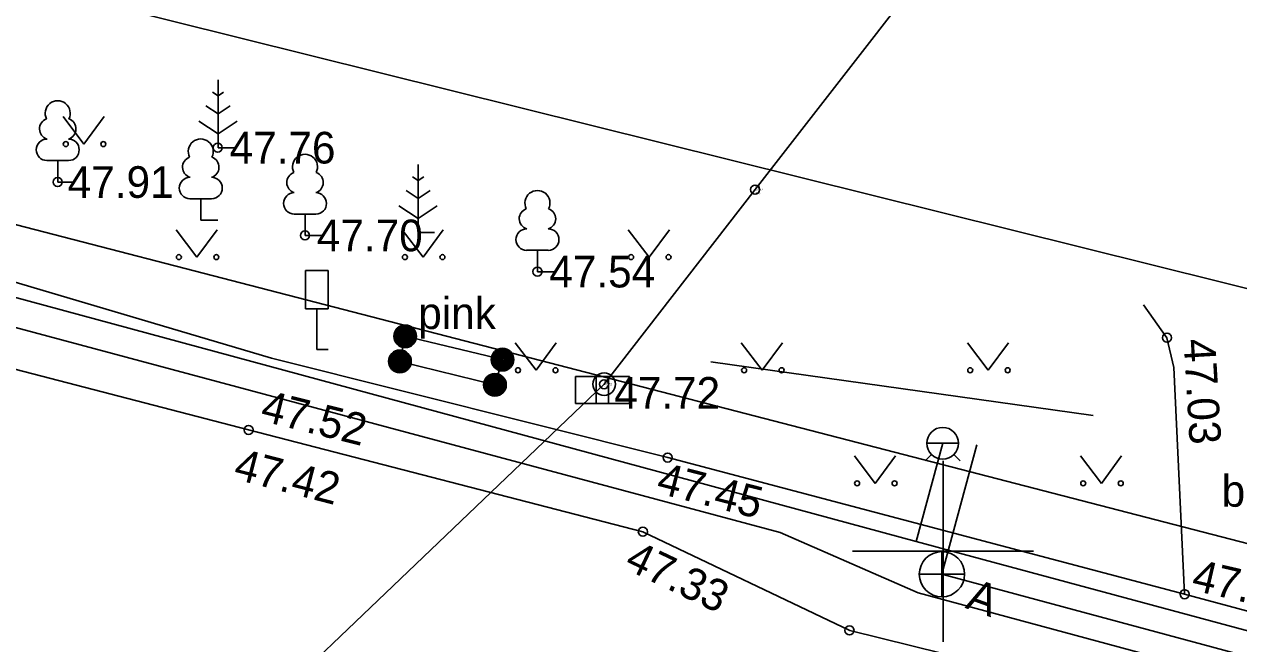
# Model space of a CAD drawing. Extents: x 641523 to 642227, y 6455262 to 6456242.
# Drawn here: x 641929.68 to 641956.54, y 6455847.96 to 6455861.65 of the extents above; entities that cross this region are included whole.
import ezdxf

# ---------------------------------------------------------------- set-up
doc = ezdxf.new("R2010")
doc.units = 0
for name, color, linetype in [('ELRAJATISMP', 7, 'Continuous'), ('HALJASTUS', 7, 'Continuous'), ('KKAEV', 7, 'Continuous'), ('KORGUS-EH2000', 7, 'Continuous'), ('KTRASS', 7, 'Continuous'), ('LIIKLUS', 7, 'Continuous'), ('MOOTKOOD', 7, 'Continuous'), ('MOOTKORG-EH2000', 7, 'Continuous'), ('MOOTMPUNKT', 7, 'Continuous'), ('MOOTNR', 7, 'Continuous'), ('MOOTPIIR', 7, 'Continuous'), ('MPOHULIIN', 7, 'Continuous'), ('PIIR', 7, 'Continuous'), ('POST', 7, 'Continuous'), ('PUU', 7, 'Continuous'), ('RAJATIS', 7, 'Continuous'), ('TEE', 7, 'Continuous'), ('VKAEV', 7, 'Continuous'), ('VORK', 7, 'Continuous'), ('VTRASS', 7, 'Continuous')]:
    doc.layers.add(name, color=color, linetype=linetype)

msp = doc.modelspace()

# ---------------------------------------------------------------- linework, layer by layer
at = {"layer": 'ELRAJATISMP'}
for p, q in [((641943.064, 6455853.864), (641941.87, 6455853.864)), ((641941.87, 6455853.864), (641941.87, 6455853.268)), ((641942.331, 6455853.864), (641942.331, 6455853.268)), ((641942.603, 6455853.864), (641942.603, 6455853.268)), ((641943.064, 6455853.268), (641943.064, 6455853.864)), ((641941.87, 6455853.268), (641943.064, 6455853.268))]:
    msp.add_line(p, q, dxfattribs=at)
at = {"layer": 'HALJASTUS'}
for p, q in [((641930.537, 6455859.607), (641931, 6455859)), ((641931, 6455859), (641931.446, 6455859.607)), ((641933.037, 6455857.107), (641933.5, 6455856.5)), ((641933.5, 6455856.5), (641933.946, 6455857.107)), ((641938.037, 6455857.107), (641938.5, 6455856.5)), ((641938.5, 6455856.5), (641938.946, 6455857.107)), ((641943.037, 6455857.107), (641943.5, 6455856.5)), ((641943.5, 6455856.5), (641943.946, 6455857.107)), ((641940.537, 6455854.607), (641941, 6455854)), ((641941, 6455854), (641941.446, 6455854.607)), ((641945.537, 6455854.607), (641946, 6455854)), ((641946, 6455854), (641946.446, 6455854.607)), ((641950.537, 6455854.607), (641951, 6455854)), ((641951, 6455854), (641951.446, 6455854.607)), ((641944.861, 6455854.187), (641953.32, 6455853.002)), ((641948.037, 6455852.107), (641948.5, 6455851.5)), ((641948.5, 6455851.5), (641948.946, 6455852.107)), ((641953.037, 6455852.107), (641953.5, 6455851.5)), ((641953.5, 6455851.5), (641953.946, 6455852.107))]:
    msp.add_line(p, q, dxfattribs=at)
for centre in [(641930.599, 6455859), (641931.428, 6455859), (641933.099, 6455856.5), (641933.928, 6455856.5), (641938.099, 6455856.5), (641938.928, 6455856.5), (641943.099, 6455856.5), (641943.928, 6455856.5), (641940.599, 6455854), (641941.428, 6455854), (641945.599, 6455854), (641946.428, 6455854), (641950.599, 6455854), (641951.428, 6455854), (641948.099, 6455851.5), (641948.928, 6455851.5), (641953.099, 6455851.5), (641953.928, 6455851.5)]:
    msp.add_circle(centre, 0.055, dxfattribs=at)
at = {"layer": 'KKAEV'}
for p, q in [((641949.974, 6455848.991), (641949.974, 6455849.991)), ((641949.474, 6455849.491), (641950.474, 6455849.491))]:
    msp.add_line(p, q, dxfattribs=at)
msp.add_circle((641949.974, 6455849.491), 0.5, dxfattribs=at)
at = {"layer": 'KORGUS-EH2000'}
for centre in [(641933.96, 6455858.92), (641930.42, 6455858.16), (641935.89, 6455856.98), (641941.03, 6455856.18), (641954.95, 6455854.72), (641934.64, 6455852.68), (641943.91, 6455852.07), (641943.36, 6455850.43), (641955.34, 6455849.05), (641947.93, 6455848.25)]:
    msp.add_circle(centre, 0.1, dxfattribs=at)
at = {"layer": 'KTRASS'}
for points in [[(641893.015, 6455864.721), (641946.4, 6455850.412), (641949.445, 6455849.082), (641992.719, 6455837.401), (642037.125, 6455824.959), (642040.422, 6455835.703)], [(641950.743, 6455852.349), (641949.974, 6455849.491)], [(641949.974, 6455849.491), (641993.193, 6455837.852)]]:
    msp.add_lwpolyline(points, dxfattribs=at)
at = {"layer": 'LIIKLUS'}
for p, q in [((641935.899, 6455856.206), (641935.899, 6455855.356)), ((641936.399, 6455856.206), (641935.899, 6455856.206)), ((641936.399, 6455856.206), (641936.399, 6455855.356)), ((641936.399, 6455855.356), (641935.899, 6455855.356)), ((641936.149, 6455855.356), (641936.149, 6455854.456)), ((641936.399, 6455854.456), (641936.149, 6455854.456))]:
    msp.add_line(p, q, dxfattribs=at)
at = {"layer": 'MOOTMPUNKT'}
for centre in [(641945.843, 6455857.992), (641942.503, 6455853.691)]:
    msp.add_circle(centre, 0.1, dxfattribs=at)
at = {"layer": 'MOOTPIIR'}
msp.add_lwpolyline([(642029.127, 6455837.802), (641925.133, 6455863.672), (641885.93, 6455872.521), (641889.423, 6455884.792), (641855.343, 6455957.74), (641848.727, 6455955.662), (641866.871, 6455915.871), (641881.697, 6455883.424), (641873.678, 6455875.244), (641867.004, 6455857.504), (641823.14, 6455863.986), (641801.349, 6455858.37), (641766.89, 6455848.054), (641728.363, 6455833.896)], dxfattribs=at)
at = {"layer": 'MPOHULIIN'}
msp.add_lwpolyline([(641930.335, 6455842.062), (641942.503, 6455853.691), (641945.843, 6455857.992), (641951.283, 6455864.996)], dxfattribs=at)
at = {"layer": 'PIIR'}
msp.add_lwpolyline([(641926.2, 6455858.07), (641930.56, 6455892.21), (641951.83, 6455912.27), (642002.8, 6455909.66), (641987.13, 6455842.3)], close=True, dxfattribs=at)
msp.add_lwpolyline([(641762.5, 6455874.36), (641767.99, 6455860.95), (641788.47, 6455868.04), (641820.63, 6455878.89), (641824.33, 6455878.67), (641829.4, 6455877.76), (641843.94, 6455875.12), (641853.1, 6455873.35), (641908.7, 6455863), (641926.2, 6455858.07), (641987.13, 6455842.3), (642026.82, 6455832.03), (642017.81, 6455814.02), (641920.87, 6455838.11), (641888.18, 6455847.14), (641875.42, 6455849.79), (641835.37, 6455858.12), (641836.03, 6455859.17), (641814.7, 6455864.03), (641792.97, 6455857.54), (641708.52, 6455827.51)], dxfattribs=at)
at = {"layer": 'POST'}
msp.add_circle((641942.503, 6455853.691), 0.25, dxfattribs=at)
at = {"layer": 'PUU'}
for p, q in [((641933.965, 6455860.416), (641933.965, 6455858.916)), ((641933.965, 6455860.066), (641933.841, 6455860.149)), ((641934.089, 6455860.149), (641933.965, 6455860.066)), ((641933.965, 6455859.666), (641933.698, 6455859.844)), ((641934.232, 6455859.844), (641933.965, 6455859.666)), ((641933.541, 6455859.505), (641933.965, 6455859.223)), ((641933.965, 6455859.223), (641934.389, 6455859.505)), ((641934.325, 6455858.916), (641933.965, 6455858.916)), ((641930.66, 6455858.636), (641930.18, 6455858.636)), ((641930.42, 6455858.161), (641930.42, 6455858.636)), ((641938.39, 6455858.545), (641938.39, 6455857.045)), ((641930.8, 6455858.161), (641930.42, 6455858.161)), ((641938.39, 6455858.195), (641938.266, 6455858.278)), ((641938.514, 6455858.278), (641938.39, 6455858.195)), ((641933.823, 6455857.79), (641933.343, 6455857.79)), ((641933.583, 6455857.315), (641933.583, 6455857.79)), ((641938.39, 6455857.795), (641938.123, 6455857.973)), ((641938.657, 6455857.973), (641938.39, 6455857.795)), ((641937.966, 6455857.634), (641938.39, 6455857.352)), ((641938.39, 6455857.352), (641938.814, 6455857.634)), ((641933.963, 6455857.315), (641933.583, 6455857.315)), ((641936.129, 6455857.451), (641935.649, 6455857.451)), ((641935.889, 6455856.976), (641935.889, 6455857.451)), ((641936.269, 6455856.976), (641935.889, 6455856.976)), ((641938.75, 6455857.045), (641938.39, 6455857.045)), ((641941.269, 6455856.651), (641940.789, 6455856.651)), ((641941.029, 6455856.176), (641941.029, 6455856.651)), ((641941.409, 6455856.176), (641941.029, 6455856.176))]:
    msp.add_line(p, q, dxfattribs=at)
for centre, radius, start, end in [((641930.42, 6455859.681), 0.277, 332.5799, 207.4201), ((641930.25, 6455859.334), 0.233, 109.0217, 253.1415), ((641930.59, 6455859.334), 0.233, 286.8508, 70.9859), ((641930.183, 6455858.873), 0.238, 90.0016, 269.3953), ((641930.657, 6455858.873), 0.238, 270.6047, 89.9984), ((641933.583, 6455858.835), 0.277, 332.5799, 207.4201), ((641933.413, 6455858.488), 0.233, 109.0217, 253.1415), ((641933.753, 6455858.488), 0.233, 286.8508, 70.9859), ((641935.889, 6455858.496), 0.277, 332.5799, 207.4201), ((641935.719, 6455858.149), 0.233, 109.0217, 253.1415), ((641936.059, 6455858.149), 0.233, 286.8508, 70.9859), ((641933.346, 6455858.027), 0.238, 90.0016, 269.3953), ((641933.82, 6455858.027), 0.238, 270.6047, 89.9984), ((641935.652, 6455857.688), 0.238, 90.0016, 269.3953), ((641936.126, 6455857.688), 0.238, 270.6047, 89.9984), ((641941.029, 6455857.696), 0.277, 332.5799, 207.4201), ((641940.859, 6455857.349), 0.233, 109.0217, 253.1415), ((641941.199, 6455857.349), 0.233, 286.8508, 70.9859), ((641940.792, 6455856.888), 0.238, 90.0016, 269.3953), ((641941.266, 6455856.888), 0.238, 270.6047, 89.9984)]:
    msp.add_arc(centre, radius, start, end, dxfattribs=at)
at = {"layer": 'RAJATIS'}
msp.add_lwpolyline([(641938.102, 6455854.75), (641940.256, 6455854.235), (641940.089, 6455853.676), (641937.988, 6455854.196), (641938.102, 6455854.75)], dxfattribs=at)
for centre, radius in [((641938.102, 6455854.75), 0.25), ((641938.102, 6455854.75), 0.225), ((641938.102, 6455854.75), 0.2), ((641938.102, 6455854.75), 0.175), ((641938.102, 6455854.75), 0.15), ((641938.102, 6455854.75), 0.125), ((641938.102, 6455854.75), 0.1), ((641938.102, 6455854.75), 0.075), ((641938.102, 6455854.75), 0.05), ((641938.102, 6455854.75), 0.025), ((641937.988, 6455854.196), 0.25), ((641937.988, 6455854.196), 0.225), ((641937.988, 6455854.196), 0.2), ((641937.988, 6455854.196), 0.175), ((641937.988, 6455854.196), 0.15), ((641937.988, 6455854.196), 0.125), ((641937.988, 6455854.196), 0.1), ((641937.988, 6455854.196), 0.075), ((641940.256, 6455854.235), 0.25), ((641940.256, 6455854.235), 0.225), ((641940.256, 6455854.235), 0.2), ((641940.256, 6455854.235), 0.175), ((641940.256, 6455854.235), 0.15), ((641940.256, 6455854.235), 0.125), ((641940.256, 6455854.235), 0.1), ((641940.256, 6455854.235), 0.075), ((641940.256, 6455854.235), 0.05), ((641940.256, 6455854.235), 0.025), ((641937.988, 6455854.196), 0.05), ((641937.988, 6455854.196), 0.025), ((641940.089, 6455853.676), 0.25), ((641940.089, 6455853.676), 0.225), ((641940.089, 6455853.676), 0.2), ((641940.089, 6455853.676), 0.175), ((641940.089, 6455853.676), 0.15), ((641940.089, 6455853.676), 0.125), ((641940.089, 6455853.676), 0.1), ((641940.089, 6455853.676), 0.075), ((641940.089, 6455853.676), 0.05), ((641940.089, 6455853.676), 0.025)]:
    msp.add_circle(centre, radius, dxfattribs=at)
at = {"layer": 'TEE'}
for points in [[(641955.34, 6455849.05), (641943.912, 6455852.073), (641935.145, 6455854.264), (641924.496, 6455857.424), (641911.376, 6455860.528)], [(641967.172, 6455843.312), (641954.821, 6455846.547), (641947.934, 6455848.247), (641943.358, 6455850.431), (641934.636, 6455852.684), (641923.756, 6455855.507), (641919.711, 6455855.511), (641910.376, 6455857.824), (641909.368, 6455858.201), (641908.5, 6455858.793)], [(641959.37, 6455847.97), (641955.34, 6455849.05), (641955.1, 6455854.06), (641954.95, 6455854.72), (641954.431, 6455855.446)]]:
    msp.add_lwpolyline(points, dxfattribs=at)
at = {"layer": 'VKAEV'}
for p, q in [((641949.642, 6455852.387), (641950.342, 6455852.387)), ((641949.745, 6455852.14), (641949.605, 6455852)), ((641950.239, 6455852.14), (641950.379, 6455852))]:
    msp.add_line(p, q, dxfattribs=at)
msp.add_circle((641949.992, 6455852.387), 0.35, dxfattribs=at)
at = {"layer": 'VORK'}
for p, q in [((641950, 6455852), (641950, 6455848)), ((641948, 6455850), (641952, 6455850))]:
    msp.add_line(p, q, dxfattribs=at)
at = {"layer": 'VTRASS'}
for points in [[(641871.035, 6455866.44), (641872.026, 6455866.37), (641872.389, 6455866.081), (641873.059, 6455866.025), (641873.668, 6455866.277), (641889.053, 6455865.176), (641890.378, 6455864.841), (641907.881, 6455861.457), (641949.405, 6455850.217), (641995.846, 6455837.703), (642038.876, 6455825.592)], [(641949.405, 6455850.217), (641949.992, 6455852.387)]]:
    msp.add_lwpolyline(points, dxfattribs=at)

# ---------------------------------------------------------------- texts
at = {"layer": 'KORGUS-EH2000'}
for s, p in [(' 47.76', (641933.96, 6455858.57)), (' 47.91', (641930.38, 6455857.81)), (' 47.70', (641935.89, 6455856.63)), (' 47.54', (641941.03, 6455855.83)), ('47.72', (641942.727, 6455853.15))]:
    msp.add_text(s, height=0.7, dxfattribs=at).set_placement(p)
for s, rotation, p in [('47.03', 273.3866, (641955.317, 6455854.68)), (' 47.52', 345.9684, (641934.623, 6455852.955)), (' 47.42', 345.5164, (641934.03, 6455851.67)), (' 47.45', 345.6604, (641943.38, 6455851.36)), (' 47.33', 334.4861, (641942.69, 6455849.74)), ('47.31', 346.9081, (641955.467, 6455849.148))]:
    msp.add_text(s, height=0.7, rotation=rotation, dxfattribs=at).set_placement(p)
at = {"layer": 'MOOTKOOD'}
for s, p in [('maj', (641945.843, 6455858.042)), ('84', (641942.503, 6455853.741))]:
    msp.add_text(s, height=0.05, dxfattribs=at).set_placement(p)
at = {"layer": 'MOOTKORG-EH2000'}
for s, p in [('47.37', (641945.843, 6455857.967)), ('47.72', (641942.503, 6455853.666))]:
    msp.add_text(s, height=0.05, dxfattribs=at).set_placement(p)
at = {"layer": 'MOOTNR'}
for s, p in [('173', (641945.843, 6455857.892)), ('172', (641942.503, 6455853.591))]:
    msp.add_text(s, height=0.05, dxfattribs=at).set_placement(p)
at = {"layer": 'RAJATIS'}
msp.add_text('pink', height=0.7, dxfattribs=at).set_placement((641938.392, 6455854.912))
at = {"layer": 'TEE'}
msp.add_text('bet.kivi', height=0.7, dxfattribs=at).set_placement((641956.16, 6455850.983))
msp.add_text('A', height=0.7, rotation=340.2532, dxfattribs=at).set_placement((641950.47, 6455848.75))

doc.saveas('drawing.dxf')
